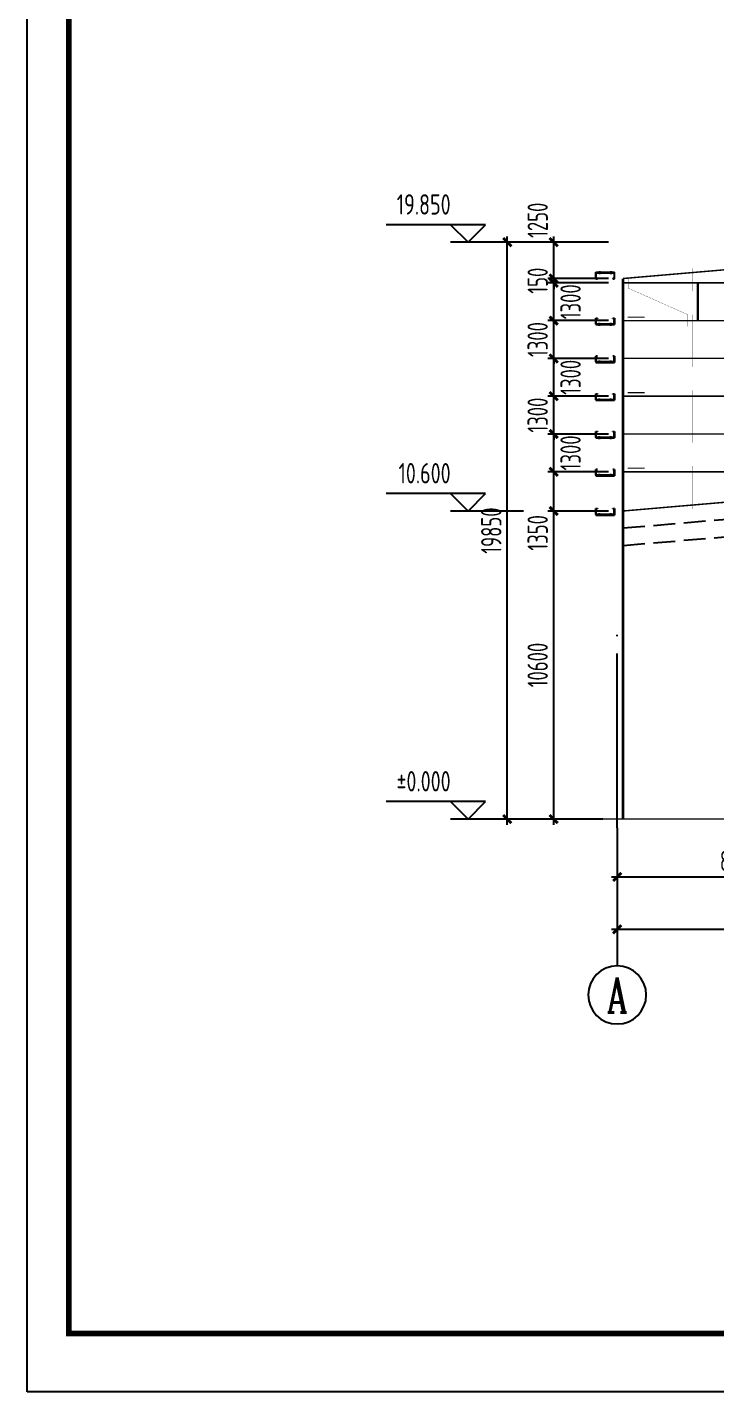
# Model space of a CAD drawing. Extents: x -3102990 to -851544, y -5293060 to -2540151.
# Drawn here: x -1566898 to -1555060, y -2672902 to -2649427 of the extents above; entities that cross this region are included whole.
import ezdxf
from ezdxf.enums import TextEntityAlignment as Align

# ---------------------------------------------------------------- set-up
doc = ezdxf.new("R2010")
doc.units = 0
doc.header["$LTSCALE"] = 1000
doc.header["$PDMODE"] = 1
doc.linetypes.add('DASH', pattern=[0.35, 0.25, -0.1])
doc.linetypes.add('DOTE', pattern=[2.42, 2, -0.2, 0.02, -0.2])
doc.layers.get('0').update_dxf_attribs({"linetype": 'CONTINUOUS'})
doc.layers.get('Defpoints').update_dxf_attribs({"linetype": 'CONTINUOUS'})
for name, color, linetype in [('AXIS', 253, 'DOTE'), ('COLU', 7, 'CONTINUOUS'), ('DIM', 3, 'CONTINUOUS'), ('NUM', 7, 'CONTINUOUS'), ('PUB_TITLE', 4, 'CONTINUOUS'), ('REIN', 1, 'CONTINUOUS'), ('THIN', 7, 'CONTINUOUS'), ('檩托', 151, 'CONTINUOUS')]:
    doc.layers.add(name, color=color, linetype=linetype)
doc.layers.add('yichutu', color=7, linetype='CONTINUOUS', true_color=0xffffff, plot=False)
doc.styles.add('TSSD_Axis', font='Complex.shx', dxfattribs={"width": 0.7, "bigfont": 'hztxt.shx'})
doc.styles.add('TSSD_Dimension', font='tssdeng.shx', dxfattribs={"width": 0.7, "bigfont": 'Hztxt.shx'})
doc.styles.add('TSSD_Label', font='tssdeng.shx', dxfattribs={"width": 0.75, "bigfont": 'hztxt.shx'})
doc.dimstyles.new('TSSD_200_100', dxfattribs={"dimtxt": 350, "dimasz": 100, "dimexe": 100, "dimexo": 250, "dimgap": 100, "dimtad": 1, "dimdec": 0, "dimlfac": 2, "dimzin": 0, "dimdsep": 46, "dimtxsty": 'TSSD_Dimension', "dimblk": 'ARCHTICK', "dimcen": 0, "dimdle": 100, "dimclrt": 7, "dimadec": 0, "dimazin": 0, "dimtfac": 1, "dimtdec": 0, "dimtix": 1, "dimtmove": 2, "dimatfit": 3, "dimfxl": 1, "dimtolj": 1, "dimtzin": 0, "dimarcsym": 0})

# ---------------------------------------------------------------- blocks, each defined once
blk = doc.blocks.new('ts_axno')
at = {"color": 0, "linetype": 'ByBlock', "lineweight": -2}
blk.add_circle((0, 0), 0.5, dxfattribs=at)
at = {"color": 0, "linetype": 'ByBlock', "lineweight": -2, "style": 'TSSD_Axis', "width": 0.7}
blk.add_attdef('A', text='', height=0.6, dxfattribs=at).set_placement((0, 0), align=Align.MIDDLE_CENTER)
blk = doc.blocks.new('_ArchTick')
at = {"color": 0, "const_width": 0.5}
blk.add_lwpolyline([(-0.71, -0.71), (0.71, 0.71)], dxfattribs=at)
blk = doc.blocks.new('*D2395')
at = {"layer": 'Defpoints', "color": 0, "ltscale": 1.5}
for p in [(-1556753, -2663050), (-1552553, -2663050), (-1552553, -2664044)]:
    blk.add_point(p, dxfattribs=at)
at = {"layer": 'DIM', "color": 0, "lineweight": -2, "ltscale": 1.5}
for p, q in [((-1556753, -2663300), (-1556753, -2664144)), ((-1552553, -2663300), (-1552553, -2664144)), ((-1556853, -2664044), (-1552453, -2664044))]:
    blk.add_line(p, q, dxfattribs=at)
at = {"layer": 'DIM', "color": 0, "lineweight": -2, "ltscale": 1.5, "xscale": 100, "yscale": 100, "zscale": 100, "rotation": 180}
blk.add_blockref('_ArchTick', (-1556753, -2664044), dxfattribs=at)
at = {"layer": 'DIM', "color": 0, "lineweight": -2, "ltscale": 1.5, "xscale": 100, "yscale": 100, "zscale": 100}
blk.add_blockref('_ArchTick', (-1552553, -2664044), dxfattribs=at)
at = {"layer": 'DIM', "color": 7, "ltscale": 1.5, "insert": (-1554653, -2663769), "char_height": 350, "attachment_point": 5, "style": 'TSSD_Dimension'}
blk.add_mtext('\\A1;8400', dxfattribs=at)
blk = doc.blocks.new('*D2399')
at = {"layer": 'Defpoints', "color": 0, "ltscale": 1.5}
for p in [(-1556753, -2663050), (-1542003, -2663050), (-1542003, -2664947)]:
    blk.add_point(p, dxfattribs=at)
at = {"layer": 'DIM', "color": 0, "lineweight": -2, "ltscale": 1.5}
for p, q in [((-1556753, -2663300), (-1556753, -2665047)), ((-1542003, -2663300), (-1542003, -2665047)), ((-1556853, -2664947), (-1541903, -2664947))]:
    blk.add_line(p, q, dxfattribs=at)
at = {"layer": 'DIM', "color": 0, "lineweight": -2, "ltscale": 1.5, "xscale": 100, "yscale": 100, "zscale": 100, "rotation": 180}
blk.add_blockref('_ArchTick', (-1556753, -2664947), dxfattribs=at)
at = {"layer": 'DIM', "color": 0, "lineweight": -2, "ltscale": 1.5, "xscale": 100, "yscale": 100, "zscale": 100}
blk.add_blockref('_ArchTick', (-1542003, -2664947), dxfattribs=at)
at = {"layer": 'DIM', "color": 7, "ltscale": 1.5, "insert": (-1549378, -2664672), "char_height": 350, "attachment_point": 5, "style": 'TSSD_Dimension'}
blk.add_mtext('\\A1;29500', dxfattribs=at)
blk = doc.blocks.new('*D2400')
at = {"layer": 'Defpoints', "color": 0, "ltscale": 1.5}
for p in [(-1557846, -2657750), (-1557037, -2657750), (-1557037, -2663050)]:
    blk.add_point(p, dxfattribs=at)
at = {"layer": 'DIM', "color": 0, "lineweight": -2, "ltscale": 1.5}
for p, q in [((-1557287, -2657750), (-1557946, -2657750)), ((-1557846, -2663150), (-1557846, -2657650)), ((-1557287, -2663050), (-1557946, -2663050))]:
    blk.add_line(p, q, dxfattribs=at)
at = {"layer": 'DIM', "color": 0, "lineweight": -2, "ltscale": 1.5, "xscale": 100, "yscale": 100, "zscale": 100}
for p, rotation in [((-1557846, -2657750), 90), ((-1557846, -2663050), 270)]:
    blk.add_blockref('_ArchTick', p, dxfattribs=dict(at, rotation=rotation))
at = {"layer": 'DIM', "color": 7, "ltscale": 1.5, "insert": (-1558121, -2660400), "char_height": 350, "attachment_point": 5, "rotation": 90, "style": 'TSSD_Dimension'}
blk.add_mtext('\\A1;10600', dxfattribs=at)
blk = doc.blocks.new('A$C3B052B7C')
at = {"layer": '檩托'}
for p, q in [((-358, 25), (-315, 25)), ((-358, 16), (-358, 25)), ((-358, 16), (-358, -98)), ((2, 16), (-358, 16)), ((2, 16), (-358, 16)), ((-354, 12), (-2, 12)), ((-354, -93), (-354, 12)), ((-315, 25), (2, 25)), ((-286, 45), (-286, -9)), ((-286, 25, 571), (-286, 12, 571)), ((-71, 45), (-71, -9)), ((-71, 25), (-71, 12)), ((-2, 12), (-2, -93)), ((2, -98), (2, 25)), ((-358, -98), (-326, -98)), ((-326, -93), (-354, -93)), ((-326, -98), (-326, -93)), ((-31, -93), (-31, -98)), ((-2, -93), (-31, -93)), ((-31, -98), (2, -98))]:
    blk.add_line(p, q, dxfattribs=at)
blk = doc.blocks.new('*D2401')
at = {"layer": 'Defpoints', "color": 0, "ltscale": 1.5}
for p in [(-1557846, -2657075), (-1556653, -2657075), (-1556653, -2657750)]:
    blk.add_point(p, dxfattribs=at)
at = {"layer": 'DIM', "color": 0, "lineweight": -2, "ltscale": 1.5}
for p, q in [((-1556903, -2657075), (-1557946, -2657075)), ((-1557846, -2657850), (-1557846, -2656975)), ((-1556903, -2657750), (-1557946, -2657750))]:
    blk.add_line(p, q, dxfattribs=at)
at = {"layer": 'DIM', "color": 0, "lineweight": -2, "ltscale": 1.5, "xscale": 100, "yscale": 100, "zscale": 100}
for p, rotation in [((-1557846, -2657075), 90), ((-1557846, -2657750), 270)]:
    blk.add_blockref('_ArchTick', p, dxfattribs=dict(at, rotation=rotation))
at = {"layer": 'DIM', "color": 7, "ltscale": 1.5, "insert": (-1558121, -2658126), "char_height": 350, "attachment_point": 5, "rotation": 90, "style": 'TSSD_Dimension'}
blk.add_mtext('\\A1;1350', dxfattribs=at)
blk = doc.blocks.new('*D2402')
at = {"layer": 'Defpoints', "color": 0, "ltscale": 1.5}
for p in [(-1557846, -2656425), (-1556653, -2656425), (-1556653, -2657075)]:
    blk.add_point(p, dxfattribs=at)
at = {"layer": 'DIM', "color": 0, "lineweight": -2, "ltscale": 1.5}
for p, q in [((-1556903, -2656425), (-1557946, -2656425)), ((-1557846, -2657175), (-1557846, -2656325)), ((-1556903, -2657075), (-1557946, -2657075))]:
    blk.add_line(p, q, dxfattribs=at)
at = {"layer": 'DIM', "color": 0, "lineweight": -2, "ltscale": 1.5, "xscale": 100, "yscale": 100, "zscale": 100}
for p, rotation in [((-1557846, -2656425), 90), ((-1557846, -2657075), 270)]:
    blk.add_blockref('_ArchTick', p, dxfattribs=dict(at, rotation=rotation))
at = {"layer": 'DIM', "color": 7, "ltscale": 1.5, "insert": (-1557555, -2656750), "char_height": 350, "attachment_point": 5, "rotation": 90, "style": 'TSSD_Dimension'}
blk.add_mtext('\\A1;1300', dxfattribs=at)
blk = doc.blocks.new('*D2403')
at = {"layer": 'Defpoints', "color": 0, "ltscale": 1.5}
for p in [(-1557846, -2655775), (-1556653, -2655775), (-1556653, -2656425)]:
    blk.add_point(p, dxfattribs=at)
at = {"layer": 'DIM', "color": 0, "lineweight": -2, "ltscale": 1.5}
for p, q in [((-1557846, -2655775), (-1557846, -2655675)), ((-1556903, -2655775), (-1557946, -2655775)), ((-1557846, -2656425), (-1557846, -2655775)), ((-1556903, -2656425), (-1557946, -2656425)), ((-1557846, -2656425), (-1557846, -2656525))]:
    blk.add_line(p, q, dxfattribs=at)
at = {"layer": 'DIM', "color": 0, "lineweight": -2, "ltscale": 1.5, "xscale": 100, "yscale": 100, "zscale": 100}
for p, rotation in [((-1557846, -2655775), 270), ((-1557846, -2656425), 90)]:
    blk.add_blockref('_ArchTick', p, dxfattribs=dict(at, rotation=rotation))
at = {"layer": 'DIM', "color": 7, "ltscale": 1.5, "insert": (-1558121, -2656100), "char_height": 350, "attachment_point": 5, "rotation": 90, "style": 'TSSD_Dimension'}
blk.add_mtext('\\A1;1300', dxfattribs=at)
blk = doc.blocks.new('*D2404')
at = {"layer": 'Defpoints', "color": 0, "ltscale": 1.5}
for p in [(-1557846, -2655125), (-1556653, -2655125), (-1556653, -2655775)]:
    blk.add_point(p, dxfattribs=at)
at = {"layer": 'DIM', "color": 0, "lineweight": -2, "ltscale": 1.5}
for p, q in [((-1556903, -2655125), (-1557946, -2655125)), ((-1557846, -2655875), (-1557846, -2655025)), ((-1556903, -2655775), (-1557946, -2655775))]:
    blk.add_line(p, q, dxfattribs=at)
at = {"layer": 'DIM', "color": 0, "lineweight": -2, "ltscale": 1.5, "xscale": 100, "yscale": 100, "zscale": 100}
for p, rotation in [((-1557846, -2655125), 90), ((-1557846, -2655775), 270)]:
    blk.add_blockref('_ArchTick', p, dxfattribs=dict(at, rotation=rotation))
at = {"layer": 'DIM', "color": 7, "ltscale": 1.5, "insert": (-1557555, -2655450), "char_height": 350, "attachment_point": 5, "rotation": 90, "style": 'TSSD_Dimension'}
blk.add_mtext('\\A1;1300', dxfattribs=at)
blk = doc.blocks.new('*D2405')
at = {"layer": 'Defpoints', "color": 0, "ltscale": 1.5}
for p in [(-1557846, -2654475), (-1556653, -2654475), (-1556653, -2655125)]:
    blk.add_point(p, dxfattribs=at)
at = {"layer": 'DIM', "color": 0, "lineweight": -2, "ltscale": 1.5}
for p, q in [((-1556903, -2654475), (-1557946, -2654475)), ((-1557846, -2654475), (-1557846, -2654375)), ((-1557846, -2655125), (-1557846, -2654475)), ((-1556903, -2655125), (-1557946, -2655125)), ((-1557846, -2655125), (-1557846, -2655225))]:
    blk.add_line(p, q, dxfattribs=at)
at = {"layer": 'DIM', "color": 0, "lineweight": -2, "ltscale": 1.5, "xscale": 100, "yscale": 100, "zscale": 100}
for p, rotation in [((-1557846, -2654475), 270), ((-1557846, -2655125), 90)]:
    blk.add_blockref('_ArchTick', p, dxfattribs=dict(at, rotation=rotation))
at = {"layer": 'DIM', "color": 7, "ltscale": 1.5, "insert": (-1558121, -2654800), "char_height": 350, "attachment_point": 5, "rotation": 90, "style": 'TSSD_Dimension'}
blk.add_mtext('\\A1;1300', dxfattribs=at)
blk = doc.blocks.new('*D2406')
at = {"layer": 'Defpoints', "color": 0, "ltscale": 1.5}
for p in [(-1557846, -2653825), (-1556653, -2653825), (-1556653, -2654475)]:
    blk.add_point(p, dxfattribs=at)
at = {"layer": 'DIM', "color": 0, "lineweight": -2, "ltscale": 1.5}
for p, q in [((-1556903, -2653825), (-1557946, -2653825)), ((-1557846, -2654575), (-1557846, -2653725)), ((-1556903, -2654475), (-1557946, -2654475))]:
    blk.add_line(p, q, dxfattribs=at)
at = {"layer": 'DIM', "color": 0, "lineweight": -2, "ltscale": 1.5, "xscale": 100, "yscale": 100, "zscale": 100}
for p, rotation in [((-1557846, -2653825), 90), ((-1557846, -2654475), 270)]:
    blk.add_blockref('_ArchTick', p, dxfattribs=dict(at, rotation=rotation))
at = {"layer": 'DIM', "color": 7, "ltscale": 1.5, "insert": (-1557555, -2654150), "char_height": 350, "attachment_point": 5, "rotation": 90, "style": 'TSSD_Dimension'}
blk.add_mtext('\\A1;1300', dxfattribs=at)
blk = doc.blocks.new('*D2407')
at = {"layer": 'Defpoints', "color": 0, "ltscale": 1.5}
for p in [(-1557846, -2653750), (-1556653, -2653750), (-1556653, -2653825)]:
    blk.add_point(p, dxfattribs=at)
at = {"layer": 'DIM', "color": 0, "lineweight": -2, "ltscale": 1.5}
for p, q in [((-1556903, -2653750), (-1557946, -2653750)), ((-1556903, -2653825), (-1557946, -2653825)), ((-1557846, -2653750), (-1557846, -2653650)), ((-1557846, -2653825), (-1557846, -2653750)), ((-1557846, -2653825), (-1557846, -2653925))]:
    blk.add_line(p, q, dxfattribs=at)
at = {"layer": 'DIM', "color": 0, "lineweight": -2, "ltscale": 1.5, "xscale": 100, "yscale": 100, "zscale": 100}
for p, rotation in [((-1557846, -2653750), 270), ((-1557846, -2653825), 90)]:
    blk.add_blockref('_ArchTick', p, dxfattribs=dict(at, rotation=rotation))
at = {"layer": 'DIM', "color": 7, "ltscale": 1.5, "insert": (-1558121, -2653787), "char_height": 350, "attachment_point": 5, "rotation": 90, "style": 'TSSD_Dimension'}
blk.add_mtext('\\A1;150', dxfattribs=at)
blk = doc.blocks.new('*D2408')
at = {"layer": 'Defpoints', "color": 0, "ltscale": 1.5}
for p in [(-1557846, -2653125), (-1556653, -2653125), (-1556653, -2653750)]:
    blk.add_point(p, dxfattribs=at)
at = {"layer": 'DIM', "color": 0, "lineweight": -2, "ltscale": 1.5}
for p, q in [((-1556903, -2653125), (-1557946, -2653125)), ((-1557846, -2653850), (-1557846, -2653025)), ((-1556903, -2653750), (-1557946, -2653750))]:
    blk.add_line(p, q, dxfattribs=at)
at = {"layer": 'DIM', "color": 0, "lineweight": -2, "ltscale": 1.5, "xscale": 100, "yscale": 100, "zscale": 100}
for p, rotation in [((-1557846, -2653125), 90), ((-1557846, -2653750), 270)]:
    blk.add_blockref('_ArchTick', p, dxfattribs=dict(at, rotation=rotation))
at = {"layer": 'DIM', "color": 7, "ltscale": 1.5, "insert": (-1558121, -2652748), "char_height": 350, "attachment_point": 5, "rotation": 90, "style": 'TSSD_Dimension'}
blk.add_mtext('\\A1;1250', dxfattribs=at)
blk = doc.blocks.new('*D2409')
at = {"layer": 'Defpoints', "color": 0, "ltscale": 1.5}
for p in [(-1558644, -2653125), (-1556753, -2653125), (-1556753, -2663050)]:
    blk.add_point(p, dxfattribs=at)
at = {"layer": 'DIM', "color": 0, "lineweight": -2, "ltscale": 1.5}
for p, q in [((-1557003, -2653125), (-1558744, -2653125)), ((-1558644, -2663150), (-1558644, -2653025)), ((-1557003, -2663050), (-1558744, -2663050))]:
    blk.add_line(p, q, dxfattribs=at)
at = {"layer": 'DIM', "color": 0, "lineweight": -2, "ltscale": 1.5, "xscale": 100, "yscale": 100, "zscale": 100}
for p, rotation in [((-1558644, -2653125), 90), ((-1558644, -2663050), 270)]:
    blk.add_blockref('_ArchTick', p, dxfattribs=dict(at, rotation=rotation))
at = {"layer": 'DIM', "color": 7, "ltscale": 1.5, "insert": (-1558919, -2658087), "char_height": 350, "attachment_point": 5, "rotation": 90, "style": 'TSSD_Dimension'}
blk.add_mtext('\\A1;19850', dxfattribs=at)
blk = doc.blocks.new('A$C16496DF1')
at = {"layer": 'PUB_TITLE'}
blk.add_lwpolyline([(0, 0), (0, 42000), (104100, 42000), (104100, 0)], close=True, dxfattribs=at)
at = {"layer": 'PUB_TITLE', "const_width": 100}
blk.add_lwpolyline([(103100, 1000), (103100, 41000), (713, 41000), (713, 1000), (103100, 1000)], dxfattribs=at)
blk = doc.blocks.new('yct-1041-420-104100-42000-100-2006.0')
at = {"layer": 'yichutu', "color": 7, "true_color": 0xffffff}
blk.add_lwpolyline([(0, 0), (0, 42000), (104100, 42000), (104100, 0)], close=True, dxfattribs=at)

msp = doc.modelspace()

# ---------------------------------------------------------------- linework, layer by layer
at = {"linetype": 'DASH', "ltscale": 1.5}
for points in [[(-1556653.42, -2658041.41), (-1549378.41, -2657424.88), (-1542103.42, -2658041.43)], [(-1556653.42, -2658342.48), (-1549378.41, -2657725.96), (-1542103.42, -2658342.5)]]:
    msp.add_lwpolyline(points, dxfattribs=at)
at = {"layer": 'AXIS', "ltscale": 1.5}
msp.add_line((-1556753.42, -2663203.39), (-1556753.42, -2659878.04), dxfattribs=at)
at = {"layer": 'COLU', "linetype": 'ByBlock', "const_width": 45}
msp.add_lwpolyline([(-1556653.42, -2663049.86), (-1556653.42, -2653749.86)], dxfattribs=at)
at = {"layer": 'NUM', "ltscale": 1.5}
msp.add_line((-1556753.42, -2663203.39), (-1556753.42, -2665575.69), dxfattribs=at)
at = {"layer": 'REIN', "color": 0, "lineweight": 5, "const_width": 25, "elevation": 0}
msp.add_lwpolyline([(-1556653.42, -2653749.86), (-1549378.42, -2653124.86), (-1542103.42, -2653749.86)], dxfattribs=at)
at = {"layer": 'REIN', "color": 3, "linetype": 'ByBlock'}
for points, const_width in [([(-1555452.24, -2653576.41), (-1555452.24, -2653972.18)], 4), ([(-1556565.31, -2653734.75), (-1556565.31, -2653914.97), (-1555539.73, -2654371.66), (-1555539.73, -2654571.35)], 4), ([(-1555364.76, -2653826.44), (-1555364.76, -2654474.86)], 40), ([(-1555364.76, -2654571.35), (-1555364.76, -2653734.75)], 4), ([(-1555452.24, -2654373.74), (-1555452.24, -2655272.18)], 4), ([(-1555364.76, -2655871.35), (-1555364.76, -2655000.57)], 4), ([(-1555452.24, -2655673.74), (-1555452.24, -2656572.18)], 4), ([(-1555364.76, -2657171.35), (-1555364.76, -2656300.57)], 4), ([(-1555452.24, -2656973.74), (-1555452.24, -2657716.93)], 4)]:
    msp.add_lwpolyline(points, dxfattribs=dict(at, const_width=const_width))
at = {"layer": 'REIN', "color": 0, "lineweight": 5, "const_width": 25}
for points in [[(-1556653.42, -2653824.86), (-1542103.42, -2653824.86)], [(-1556653.42, -2654474.86), (-1542103.42, -2654474.86)], [(-1556653.42, -2655124.86), (-1542103.42, -2655124.86)], [(-1556653.42, -2655774.86), (-1542103.42, -2655774.86)], [(-1556653.42, -2656424.86), (-1542103.42, -2656424.86)], [(-1556653.42, -2657074.86), (-1542103.42, -2657074.86)], [(-1556653.42, -2657749.86), (-1549378.42, -2657124.86), (-1542103.42, -2657749.86)], [(-1557202.84, -2663049.86), (-1540872.82, -2663049.86)]]:
    msp.add_lwpolyline(points, dxfattribs=at)
at = {"layer": 'REIN', "color": 2, "linetype": 'DASH', "ltscale": 0.4, "const_width": 20}
for points in [[(-1556283.96, -2654413.64), (-1556573.12, -2654413.64)], [(-1556283.96, -2655713.64), (-1556573.12, -2655713.64)], [(-1556283.96, -2657013.64), (-1556573.12, -2657013.64)]]:
    msp.add_lwpolyline(points, dxfattribs=at)
at = {"layer": 'THIN'}
for p, q in [((-1559618.07, -2652824.86), (-1560728.64, -2652824.86)), ((-1559318.07, -2653124.86), (-1559618.07, -2652824.86)), ((-1559018.07, -2652824.86), (-1559618.07, -2652824.86)), ((-1559318.07, -2653124.86), (-1559018.07, -2652824.86)), ((-1558365.45, -2653124.86), (-1559618.07, -2653124.86)), ((-1559318.07, -2653124.86), (-1559318.07, -2653124.86)), ((-1559618.07, -2657449.86), (-1560728.64, -2657449.86)), ((-1559318.07, -2657749.86), (-1559618.07, -2657449.86)), ((-1559018.07, -2657449.86), (-1559618.07, -2657449.86)), ((-1559318.07, -2657749.86), (-1559018.07, -2657449.86)), ((-1558365.45, -2657749.86), (-1559618.07, -2657749.86)), ((-1559318.07, -2657749.86), (-1559318.07, -2657749.86)), ((-1559618.07, -2662749.86), (-1560728.64, -2662749.86)), ((-1559318.07, -2663049.86), (-1559618.07, -2662749.86)), ((-1559018.07, -2662749.86), (-1559618.07, -2662749.86)), ((-1559318.07, -2663049.86), (-1559018.07, -2662749.86)), ((-1558365.45, -2663049.86), (-1559618.07, -2663049.86)), ((-1559318.07, -2663049.86), (-1559318.07, -2663049.86))]:
    msp.add_line(p, q, dxfattribs=at)

# ---------------------------------------------------------------- block references
at = {"ltscale": 1.5}
msp.add_blockref('A$C16496DF1', (-1566897.93, -2672902.4), dxfattribs=at)
at = {"layer": 'NUM'}
ref = msp.add_blockref('ts_axno', (-1556753.42, -2666075.69), dxfattribs=dict(at, xscale=-1000, yscale=1000, zscale=1000))
ref.add_attrib('1', 'A', dxfattribs={"height": 600, "style": 'TSSD_Axis', "width": 0.7}).set_placement((-1556753.42, -2666075.69), align=Align.MIDDLE_CENTER)
at = {"layer": 'REIN', "lineweight": 5, "ltscale": 1.5, "xscale": 0.8999999999068677, "yscale": 0.900000000372529, "zscale": 0.8999999999999999}
msp.add_blockref('A$C3B052B7C', (-1556801.45, -2653664.3), dxfattribs=at)
at = {"layer": 'REIN', "lineweight": 5, "ltscale": 1.5, "xscale": -0.8999999999068677, "yscale": 0.900000000372529, "zscale": 0.8999999999999999, "rotation": 180}
for p in [(-1556801.45, -2654521.22), (-1556801.45, -2655171.22), (-1556801.45, -2655821.22), (-1556801.45, -2656471.22), (-1556801.45, -2657121.22), (-1556801.45, -2657796.22)]:
    msp.add_blockref('A$C3B052B7C', p, dxfattribs=at)
at = {"layer": 'yichutu'}
msp.add_blockref('yct-1041-420-104100-42000-100-2006.0', (-1566897.93, -2672902.4), dxfattribs=at)

# ---------------------------------------------------------------- texts
at = {"layer": 'THIN', "style": 'TSSD_Label', "width": 0.75}
for s, p in [('19.850', (-1559618.07, -2652754.86)), ('10.600', (-1559618.07, -2657379.86)), ('%%p0.000', (-1559618.07, -2662679.86))]:
    msp.add_text(s, height=350, dxfattribs=at).set_placement(p, align=Align.BOTTOM_RIGHT)

# ---------------------------------------------------------------- dimensions: what is measured, and where the dimension line sits
at = {"layer": 'DIM', "ltscale": 1.5}
for base, p1, p2, picture, middle in [((-1557846.25, -2653124.86), (-1556653.42, -2653749.86), (-1556653.42, -2653124.86), '*D2408', (-1558121.25, -2652748.39)), ((-1557846.25, -2653824.86), (-1556653.42, -2654474.86), (-1556653.42, -2653824.86), '*D2406', (-1557554.58, -2654149.86)), ((-1557846.25, -2655124.86), (-1556653.42, -2655774.86), (-1556653.42, -2655124.86), '*D2404', (-1557554.58, -2655449.86)), ((-1557846.25, -2656424.86), (-1556653.42, -2657074.86), (-1556653.42, -2656424.86), '*D2402', (-1557554.58, -2656749.86)), ((-1557846.25, -2657074.86), (-1556653.42, -2657749.86), (-1556653.42, -2657074.86), '*D2401', (-1558121.25, -2658126.34))]:
    dim = msp.add_linear_dim(base=base, p1=p1, p2=p2, angle=90, dimstyle='TSSD_200_100', dxfattribs=at)
    dim.commit()
    dim.dimension.update_dxf_attribs({"geometry": picture, "text_midpoint": middle, "dimtype": 160})
for base, p1, p2, picture, middle in [((-1558643.87, -2653124.86), (-1556753.42, -2663049.86), (-1556753.42, -2653124.86), '*D2409', (-1558918.87, -2658087.36)), ((-1557846.25, -2653749.86), (-1556653.42, -2653824.86), (-1556653.42, -2653749.86), '*D2407', (-1558121.25, -2653787.36)), ((-1557846.25, -2654474.86), (-1556653.42, -2655124.86), (-1556653.42, -2654474.86), '*D2405', (-1558121.25, -2654799.86)), ((-1557846.25, -2655774.86), (-1556653.42, -2656424.86), (-1556653.42, -2655774.86), '*D2403', (-1558121.25, -2656099.86)), ((-1557846.25, -2657749.86), (-1557037.17, -2663049.86), (-1557037.17, -2657749.86), '*D2400', (-1558121.25, -2660399.86))]:
    dim = msp.add_linear_dim(base=base, p1=p1, p2=p2, angle=90, dimstyle='TSSD_200_100', dxfattribs=at)
    dim.commit()
    dim.dimension.update_dxf_attribs({"geometry": picture, "text_midpoint": middle})
for base, p2, picture, middle in [((-1552553.42, -2664044.45), (-1552553.42, -2663049.86), '*D2395', (-1554653.42, -2663769.45)), ((-1542003.42, -2664947.42), (-1542003.42, -2663049.86), '*D2399', (-1549378.42, -2664672.42))]:
    dim = msp.add_linear_dim(base=base, p1=(-1556753.42, -2663049.86), p2=p2, dimstyle='TSSD_200_100', dxfattribs=at)
    dim.commit()
    dim.dimension.update_dxf_attribs({"geometry": picture, "text_midpoint": middle})

doc.saveas('drawing.dxf')
